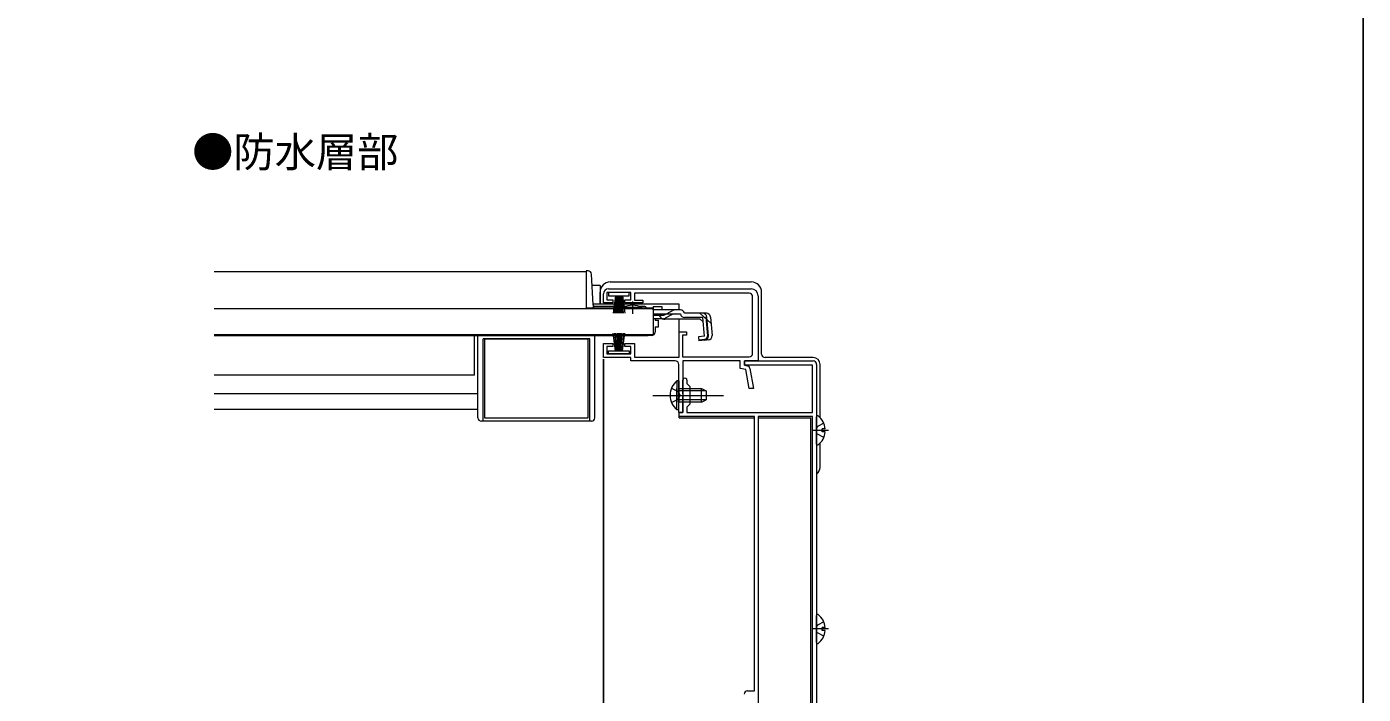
# Model space of a CAD drawing. Units: millimetres, scale not verified. Extents: x -525 to 525, y -783 to 779.
# Drawn here: x 136.3 to 525, y 69.2 to 263.5 of the extents above; entities that cross this region are included whole.
import ezdxf
from ezdxf.enums import TextEntityAlignment as Align

# ---------------------------------------------------------------- set-up
doc = ezdxf.new("R2010")
doc.units = ezdxf.units.MM
doc.header["$LTSCALE"] = 4
for name, color, linetype in [('0-1_USER1', 3, 'Continuous'), ('0-7_YKK_D', 6, 'Continuous'), ('0-8_YKK_ZWAK', 7, 'Continuous')]:
    doc.layers.add(name, color=color, linetype=linetype)
for name, color, linetype, lineweight in [('0-2_YKK_11', 7, 'Continuous', 18), ('0-4_YKK_12', 2, 'Continuous', 18), ('0-5_YKK_13', 4, 'Continuous', 18)]:
    doc.layers.add(name, color=color, linetype=linetype, lineweight=lineweight)
doc.styles.add('ＭＳ ゴシック', font='')
doc.styles.get('ＭＳ ゴシック').set_extended_font_data('MS Gothic')

msp = doc.modelspace()

# ---------------------------------------------------------------- linework, layer by layer
at = {"layer": '0-2_YKK_11'}
for p, q in [((305.5, 187.195), (347, 187.195)), ((347.4, 168.395), (347.4, 184.895))]:
    msp.add_line(p, q, dxfattribs=at)
for points in [[(346.4, 185.895), (313, 185.895), (313, 183.895), (315.5, 183.895), (315.5, 183.095), (310.25, 183.095), (310.25, 183.995), (312, 183.995), (312, 186.095), (305, 186.095), (305, 183.995), (306.75, 183.995), (306.75, 183.095), (304, 183.095), (304, 185.695)], [(349, 185.195), (349, 166.195), (345, 166.195), (345, 164.995), (345.83, 164.829)], [(324.9, 166.195), (312, 166.195), (312, 167.195), (304, 167.195), (304, 171.295), (306.75, 171.295), (306.75, 170.395), (305, 170.395), (305, 168.295), (312, 168.295), (312, 170.395), (310.25, 170.395), (310.25, 171.295), (313, 171.295), (313, 167.295), (326, 167.295), (326, 174.695), (328.2, 174.695), (328.2, 173.695), (327, 173.695), (327, 167.395), (346.4, 167.395)], [(346.619, 164.022), (347.646, 158.195), (346.428, 158.195), (345.461, 163.679), (343.8, 164.011), (343.8, 166.195), (327.1, 166.195), (327.1, 151.195), (325.9, 151.195), (325.9, 155.737), (326.02, 155.92), (326.02, 156.47), (325.9, 156.653), (325.9, 165.195)]]:
    msp.add_lwpolyline(points, dxfattribs=at)
at = {"layer": '0-2_YKK_11', "color": 211}
for points in [[(328.3, 160.595), (328.3, 159.595), (329.1, 158.795), (329.1, 153.595), (328.3, 152.795), (328.3, 151.195), (364.8, 151.195), (364.8, 164.995), (345, 164.995), (345, 166.195), (365, 166.195)], [(366, 165.195), (366, 60.195), (386, 60.195), (386, 58.195), (385.3, 58.195), (385.3, 58.995), (373.7, 58.995), (373.7, 58.195), (373.3, 58.195), (373, 58.495), (372.7, 58.795), (366.3, 58.795), (366, 58.495), (365.7, 58.195), (364.8, 58.195), (364.8, 62.195), (345.9, 62.195)], [(345.9, 70.195), (347.9, 70.195), (347.9, 149.995), (326, 149.995), (326, 151.195), (327.1, 151.195), (327.1, 155.737), (327.22, 155.92), (327.22, 156.47), (327.1, 156.653), (327.1, 160.595)]]:
    msp.add_lwpolyline(points, dxfattribs=at)
msp.add_lwpolyline([(349, 149.995), (349, 63.395), (364.8, 63.395), (364.8, 149.995)], close=True, dxfattribs=at)
at = {"layer": '0-2_YKK_11'}
for centre, radius, start, end in [((305.5, 185.695), 1.5, 90.00001, 179.99999), ((347, 185.195), 2, 0.00001, 89.99999), ((346.4, 184.895), 1, 0.00001, 89.99999), ((346.4, 168.395), 1, 270.00001, 359.99999), ((324.9, 165.195), 1, 0.00001, 89.99999), ((345.634, 163.849), 1, 10.00003, 78.6901)]:
    msp.add_arc(centre, radius, start, end, dxfattribs=at)
at = {"layer": '0-2_YKK_11', "color": 211}
for centre, radius, start, end in [((365, 165.195), 1, 0.00001, 89.99999), ((327.7, 160.595), 0.6, 359.99999, 180.00001), ((345.9, 69.195), 1, 90.00001, 179.99999)]:
    msp.add_arc(centre, radius, start, end, dxfattribs=at)
at = {"layer": '0-4_YKK_12'}
for p, q in [((299.001, 192.095), (190.749, 192.095)), ((299.001, 192.095), (299.001, 181.595)), ((303, 188.197), (300.68, 188.197)), ((303, 188.197), (303, 182.697)), ((309.751, 181.595), (299.001, 181.595)), ((326, 182.697), (300.969, 182.697)), ((318.501, 181.595), (315.251, 181.595)), ((326, 181.075), (326, 182.697)), ((326, 174.195), (326, 178.375)), ((317.001, 173.595), (190.749, 173.595)), ((190.749, 173.595), (317.001, 173.595)), ((266.501, 162.095), (266.501, 173.595)), ((317.001, 173.795), (317.001, 173.595)), ((266.501, 162.095), (190.749, 162.095)), ((267.501, 156.595), (190.749, 156.595)), ((267.501, 152.095), (190.749, 152.095)), ((326, 149.695), (326, 151.272)), ((326, 149.695), (347.9, 149.695)), ((349, 149.695), (364.3, 149.695)), ((364.3, 63.395), (364.3, 149.695))]:
    msp.add_line(p, q, dxfattribs=at)
at = {"layer": '0-5_YKK_13'}
for p, q in [((299.513, 192.395), (299.001, 192.395)), ((299.001, 192.395), (299.001, 181.595)), ((300.977, 182.569), (300.511, 191.447)), ((306.001, 189.195), (347, 189.195)), ((303, 182.697), (303, 186.195)), ((307.5, 185.195), (306.8, 180.095)), ((307.2, 180.095), (307.7, 185.195)), ((307.9, 185.195), (307.55, 180.095)), ((307.85, 180.095), (308.1, 185.195)), ((308.3, 185.195), (308.1, 180.095)), ((308.5, 185.195), (308.5, 180.095)), ((308.7, 185.195), (308.9, 180.095)), ((309.15, 180.095), (308.9, 185.195)), ((309.1, 185.195), (309.45, 180.095)), ((309.8, 180.095), (309.3, 185.195)), ((309.5, 185.195), (310.2, 180.095)), ((312.501, 179.875), (312.501, 183.499)), ((350, 168.195), (350, 186.195)), ((318.501, 181.395), (190.749, 181.395)), ((299.001, 181.67), (301.001, 181.67)), ((299.001, 181.595), (301.001, 181.595)), ((301.001, 182.424), (301.001, 181.67)), ((309.751, 181.595), (301.001, 181.595)), ((310.628, 182.095), (301.476, 182.095)), ((309.751, 181.395), (309.751, 181.728)), ((315.251, 181.728), (309.751, 181.728)), ((315.251, 181.395), (309.751, 181.395)), ((316.009, 182.095), (314.375, 182.095)), ((315.251, 181.395), (315.251, 181.728)), ((316.509, 181.595), (315.251, 181.595)), ((318.501, 182.075), (318.501, 181.075)), ((324.934, 181.075), (318.501, 181.075)), ((318.501, 179.875), (324.872, 179.875)), ((320.991, 179.479), (318.501, 179.479)), ((318.502, 181.075), (318.502, 181.305)), ((324.018, 179.684), (321.907, 178.687)), ((321.95, 179.724), (323.975, 180.83)), ((324.872, 179.875), (326.386, 179.875)), ((326.381, 181.075), (324.934, 181.075)), ((327.569, 180.075), (327.54, 180.186)), ((333.927, 180.075), (327.569, 180.075)), ((332.883, 178.875), (327.569, 178.875)), ((332.026, 180.075), (335.288, 177.087)), ((333.361, 173.412), (332.883, 178.875)), ((333.8, 178.99), (334.089, 179.019)), ((333.8, 178.99), (334.279, 173.516)), ((334.556, 173.517), (334.078, 178.98)), ((335.122, 178.98), (335.592, 173.607)), ((321.053, 178.496), (318.501, 178.496)), ((319.001, 178.496), (319.001, 178.095)), ((319.001, 178.095), (320.001, 178.095)), ((319.001, 176.095), (319.001, 174.595)), ((332.105, 178.375), (321.901, 178.375)), ((332.105, 178.375), (332.998, 177.557)), ((267.501, 149.695), (267.501, 173.595)), ((269.001, 148.695), (269.001, 172.595)), ((300.001, 172.595), (269.001, 172.595)), ((300.001, 148.695), (300.001, 172.595)), ((301.501, 149.695), (301.501, 173.595)), ((318.001, 173.595), (301.501, 173.595)), ((307.5, 169.195), (306.8, 174.295)), ((307.2, 174.295), (307.7, 169.195)), ((307.9, 169.195), (307.55, 174.295)), ((307.85, 174.295), (308.1, 169.195)), ((308.3, 169.195), (308.1, 174.295)), ((308.5, 169.195), (308.5, 174.295)), ((308.7, 169.195), (308.9, 174.295)), ((309.15, 174.295), (308.9, 169.195)), ((309.1, 169.195), (309.45, 174.295)), ((309.8, 174.295), (309.3, 169.195)), ((309.5, 169.195), (310.2, 174.295)), ((317.001, 173.795), (317.001, 173.595)), ((333.361, 173.412), (331.667, 173.264)), ((331.667, 173.264), (331.772, 172.069)), ((331.747, 172.357), (333.464, 172.531)), ((334.501, 172.307), (331.772, 172.069)), ((365, 167.195), (351, 167.195)), ((367, 149.69), (367, 165.195)), ((325.391, 160.447), (325.391, 154.197)), ((325.9, 160.447), (325.391, 160.447)), ((325.9, 160.447), (325.9, 154.197)), ((318.4, 156.197), (338.9, 156.197)), ((325.391, 151.947), (325.391, 158.197)), ((333.809, 157.542), (325.9, 157.542)), ((332.5, 154.197), (332.5, 158.197)), ((332.5, 158.197), (333.9, 157.497)), ((333.9, 157.497), (333.9, 154.897)), ((325.9, 151.947), (325.391, 151.947)), ((333.809, 154.851), (325.9, 154.851)), ((332.5, 154.197), (325.9, 154.197)), ((332.5, 154.197), (333.9, 154.897)), ((300.501, 148.695), (268.501, 148.695)), ((366, 142.019), (366, 149.971)), ((368.077, 148.07), (366.212, 147.14)), ((369.5, 145.995), (364.957, 145.995)), ((366.212, 147.14), (366, 146.742)), ((368.483, 146.42), (367.6, 146.42)), ((367, 135.195), (367, 142.3)), ((366, 84.219), (366, 92.171)), ((368.077, 90.27), (366.212, 89.34)), ((369.5, 88.195), (364.957, 88.195)), ((366.212, 89.34), (366, 88.942)), ((368.483, 88.62), (367.6, 88.62))]:
    msp.add_line(p, q, dxfattribs=at)
for points in [[(305.5, 186.095), (305.5, 185.195), (311.5, 185.195), (311.5, 186.095)], [(269.501, 149.595), (269.501, 172.595), (299.501, 172.595), (299.501, 149.595)], [(305.5, 168.295), (305.5, 169.195), (311.5, 169.195), (311.5, 168.295)]]:
    msp.add_lwpolyline(points, close=True, dxfattribs=at)
for points in [[(318.501, 181.395), (318.501, 173.795), (190.749, 173.795)], [(318.501, 182.075), (321.001, 182.075), (321.001, 181.075)], [(319.001, 176.095), (320.001, 176.095), (320.001, 178.095)], [(323.804, 158.272), (325.711, 157.342), (326.32, 156.197)], [(323.804, 154.122), (325.711, 155.052), (326.32, 156.197)], [(325.9, 151.947), (325.9, 158.197), (332.5, 158.197)], [(368.077, 143.92), (366.212, 144.85), (366, 145.248)], [(368.483, 145.57), (367.6, 145.57), (367.6, 146.42)], [(368.077, 86.12), (366.212, 87.05), (366, 87.448)], [(368.483, 87.77), (367.6, 87.77), (367.6, 88.62)]]:
    msp.add_lwpolyline(points, dxfattribs=at)
for centre, radius, start, end in [((299.513, 191.395), 1, 3, 90), ((306, 186.195), 3, 90, 180), ((347, 186.195), 3, 0, 90), ((301.476, 182.595), 0.5, 183, 270), ((312.501, 176.395), 6, 62.72039, 117.27961), ((316.009, 181.595), 0.5, 2, 90), ((321.901, 180.275), 1.9, 192.1532, 248.90366), ((320.991, 181.479), 2, 270, 298.65179), ((324.934, 179.075), 2, 90, 118.65179), ((324.872, 177.875), 2, 90, 115.27273), ((326.381, 179.875), 1.2, 15, 90), ((327.569, 180.075), 1.2, 189.59407, 270), ((332.883, 178.875), 1.2, 5, 90), ((333.927, 178.875), 1.2, 5, 90), ((321.053, 180.496), 2, 270, 295.27273), ((321.901, 180.275), 1.9, 248.90366, 270), ((318.001, 174.595), 1, 270, 0), ((333.373, 173.436), 0.91, 275.76385, 5), ((333.361, 173.412), 1.2, 275, 5), ((334.397, 173.503), 1.2, 275, 5), ((351, 168.195), 1, 180, 270), ((365, 165.195), 2, 0, 90), ((328.931, 156.197), 5.531, 129.79413, 230.20587), ((268.501, 149.695), 1, 180, 270), ((300.501, 149.695), 1, 270, 0), ((366.274, 149.971), 0.274, 52.28591, 180), ((363.2, 145.995), 5.3, 4.59941, 52.28591), ((363.2, 145.995), 5.3, 307.71409, 355.40059), ((366.274, 142.019), 0.274, 180, 307.71409), ((365, 135.195), 2, 300.00061, 0), ((366.274, 92.171), 0.274, 52.28591, 180), ((363.2, 88.195), 5.3, 4.59941, 52.28591), ((363.2, 88.195), 5.3, 307.71409, 355.40059), ((366.274, 84.219), 0.274, 180, 307.71409)]:
    msp.add_arc(centre, radius, start, end, dxfattribs=at)
at = {"layer": '0-7_YKK_D'}
msp.add_line((304.002, 166.695), (304.002, -204.805), dxfattribs=at)
msp.add_line((304.002, 166.695), (304.002, -204.805), dxfattribs=at)
at = {"layer": '0-8_YKK_ZWAK'}
msp.add_lwpolyline([(-525, -782.9), (525, -782.9), (525, 747.1)], dxfattribs=at)

# ---------------------------------------------------------------- texts
at = {"layer": '0-1_USER1', "style": 'ＭＳ ゴシック'}
msp.add_text('●防水層部', height=8.798, dxfattribs=at).set_placement((184.364, 219.986), align=Align.BOTTOM_LEFT)

doc.saveas('drawing.dxf')
